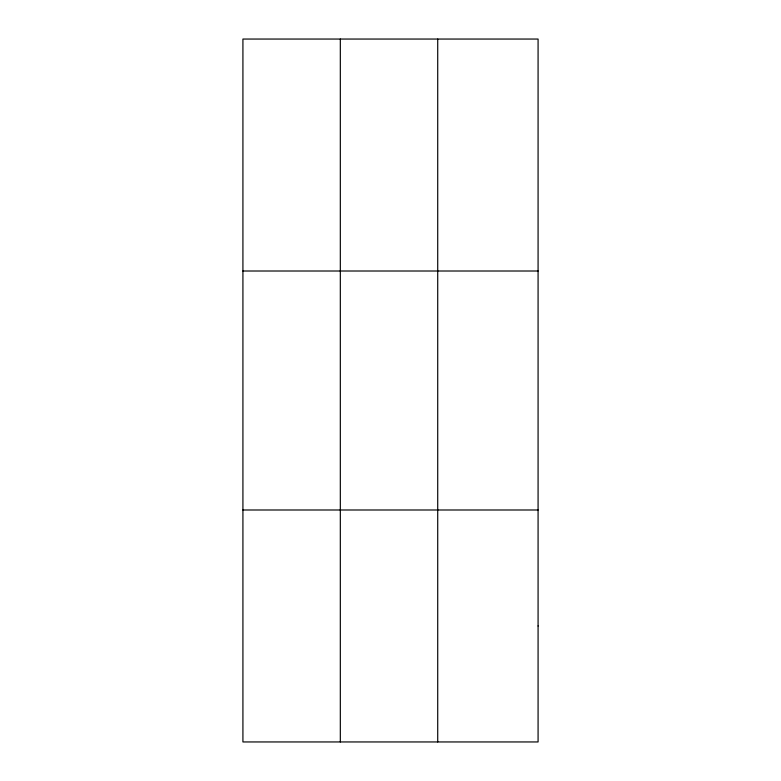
<?xml version="1.0" encoding="UTF-8"?>
<svg xmlns="http://www.w3.org/2000/svg" width="781" height="781" viewBox="0 0 781 781"><rect width="100%" height="100%" fill="white"/><g stroke="black" fill="none" stroke-linecap="round" stroke-linejoin="round"><path stroke-width="1.17" d="M340.321 741.95L340.321 39.05M437.721 741.95L437.721 39.05M242.92 271.007L538.08 271.007M242.92 509.993L538.08 509.993M538.08 625.971L538.08 741.95L242.92 741.95L242.92 39.05L538.08 39.05L538.08 625.971"/></g></svg>
